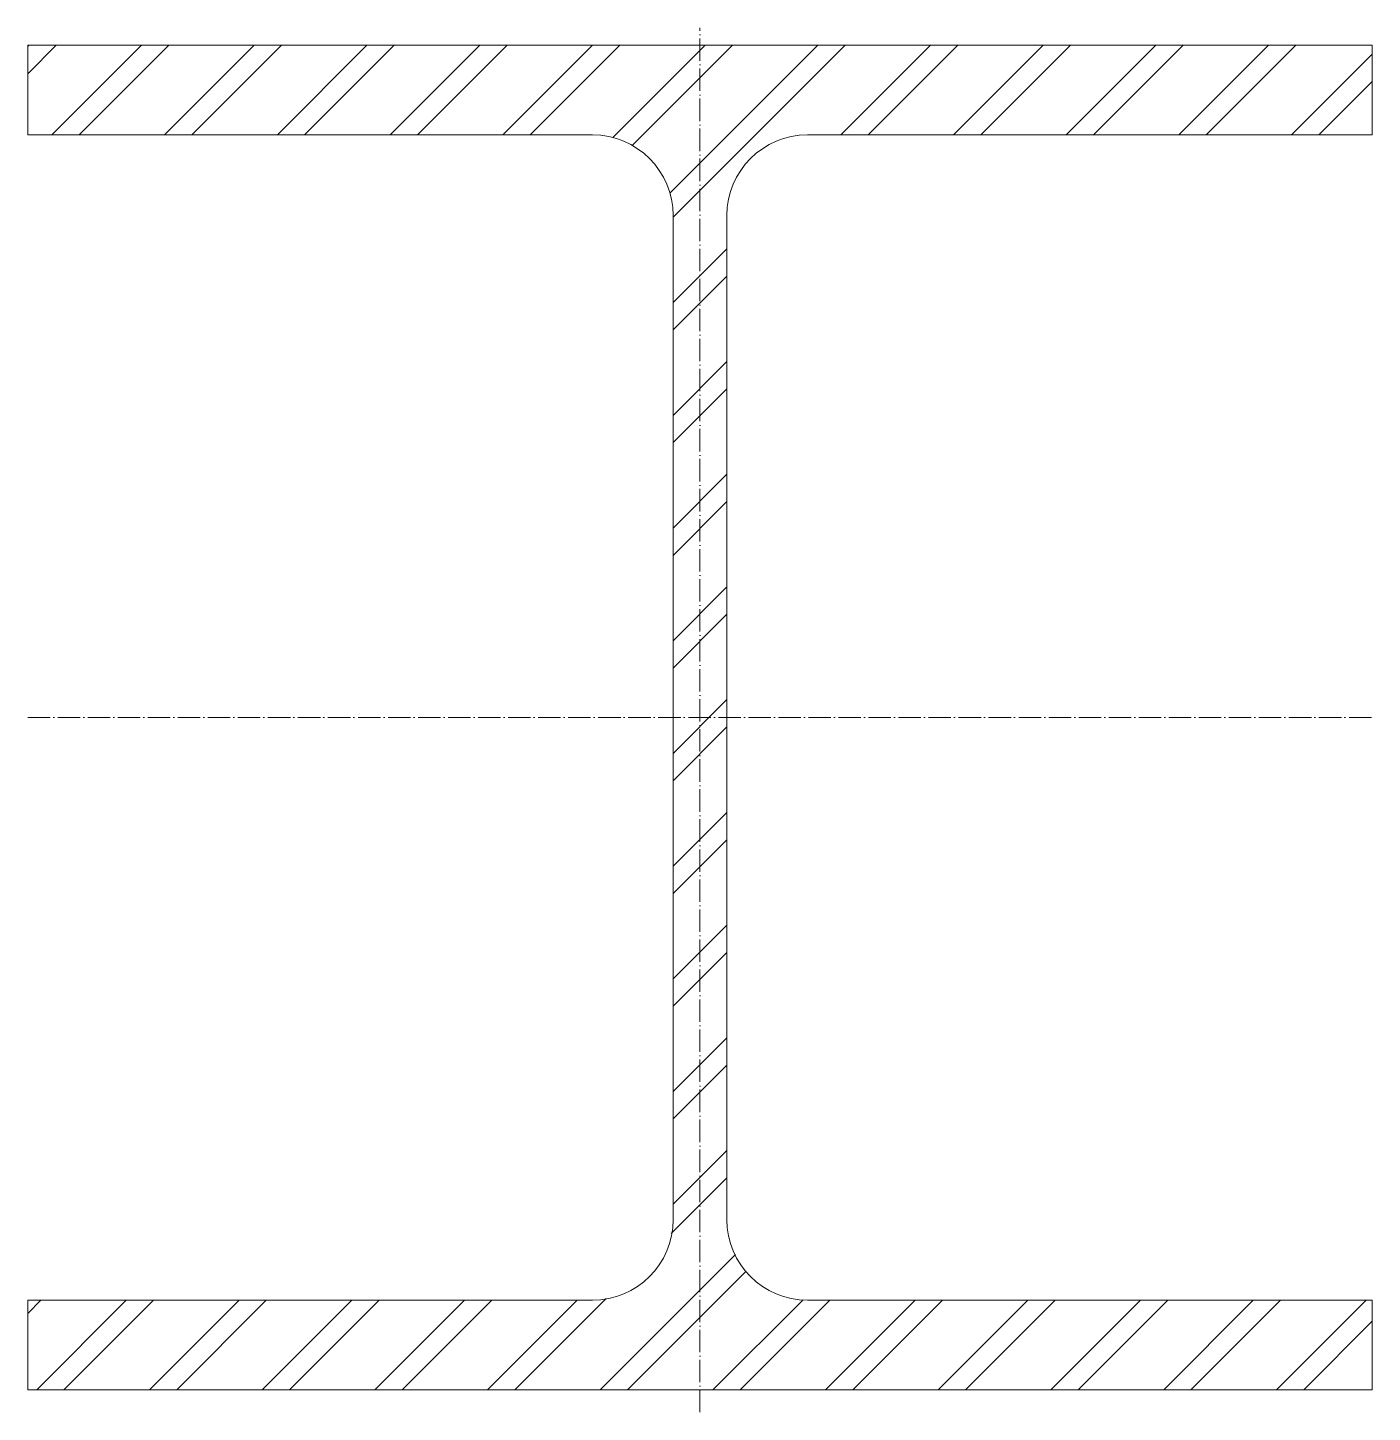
# Model space of a CAD drawing. Header units: metres. Extents: x -150 to 150, y -155 to 154.
import ezdxf

# ---------------------------------------------------------------- set-up
doc = ezdxf.new("R2010")
doc.units = ezdxf.units.M
doc.linetypes.add('MV_hartlijn_staal', pattern=[6.6, 5, -0.8, 0, -0.8])
doc.layers.add('A-DETL-GENF', color=92, linetype='Continuous', lineweight=18)

# ---------------------------------------------------------------- blocks, each defined once
blk = doc.blocks.new('28 Staalprofielen DIN_DIE_DILl 2d - DIN30-4447777-00_0 Basismaterialen')
at = {"layer": 'A-DETL-GENF', "lineweight": 13}
h = blk.add_hatch(dxfattribs=at)
h.set_pattern_fill('FP_557', color=256, style=0, pattern_type=2)
h.set_pattern_definition([(225, (-310.269, -368.656), (12.57236, -12.57236), []), (225, (-310.269, -387.706), (12.57236, -12.57236), [])])
h.paths.add_polyline_path([(-1.7, 150), (-150, 150), (-150, 130), (-24, 130), (-19.34, 129.39), (-15, 127.59), (-11.27, 124.73), (-8.41, 121), (-6.61, 116.66), (-6, 112), (-6, -112), (-6.61, -116.66), (-8.41, -121), (-11.27, -124.73), (-15, -127.59), (-19.34, -129.39), (-24, -130), (-150, -130), (-150, -150), (150, -150), (150, -130), (24, -130), (19.34, -129.39), (15, -127.59), (11.27, -124.73), (8.41, -121), (6.61, -116.66), (6, -112), (6, 112), (6.61, 116.66), (8.41, 121), (11.27, 124.73), (15, 127.59), (19.34, 129.39), (24, 130), (150, 130), (150, 150)])
at = {"layer": 'A-DETL-GENF', "linetype": 'MV_hartlijn_staal', "lineweight": 13}
for p, q in [((0, -155), (0, 153.92)), ((-150, 0), (150, 0))]:
    blk.add_line(p, q, dxfattribs=at)
at = {"layer": 'A-DETL-GENF'}
for p, q in [((150, 150), (-150, 150)), ((-150, 150), (-150, 130)), ((150, 150), (-150, 150)), ((-150, 150), (-150, 130)), ((150, 130), (150, 150)), ((150, 150), (150, 130)), ((-150, 130), (-24, 130)), ((-150, 130), (-24, 130)), ((24, 130), (150, 130)), ((150, 130), (24, 130)), ((-6, 112), (-6, -112)), ((-6, -112), (-6, 112)), ((6, -112), (6, 112)), ((6, -112), (6, 112)), ((-24, -130), (-150, -130)), ((-150, -130), (-150, -150)), ((-150, -150), (-150, -130)), ((-150, -130), (-24, -130)), ((150, -130), (24, -130)), ((150, -130), (24, -130)), ((150, -150), (150, -130)), ((150, -150), (150, -130)), ((-150, -150), (150, -150)), ((150, -150), (-150, -150))]:
    blk.add_line(p, q, dxfattribs=at)
for centre, start, end in [((-24, 112), 360, 90), ((-24, 112), 360, 90), ((24, 112), 90, 180), ((24, 112), 90, 180), ((-24, -112), 270, 360), ((-24, -112), 270, 0), ((24, -112), 180, 270), ((24, -112), 180, 270)]:
    blk.add_arc(centre, 18, start, end, dxfattribs=at)

msp = doc.modelspace()

# ---------------------------------------------------------------- block references
msp.add_blockref('28 Staalprofielen DIN_DIE_DILl 2d - DIN30-4447777-00_0 Basismaterialen', (0, 0))

doc.saveas('drawing.dxf')
